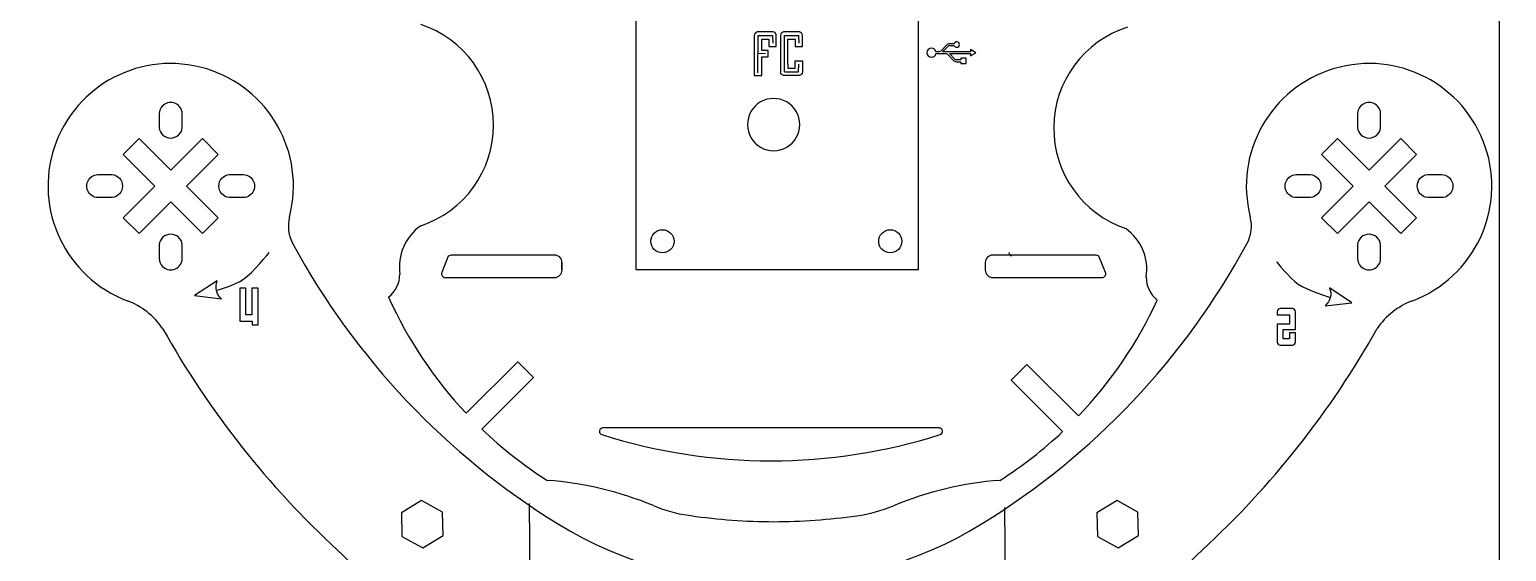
# Model space of a CAD drawing. Extents: x 463 to 764, y 462 to 762.
# Drawn here: x 566.6 to 764.3, y 590.2 to 660.2 of the extents above; entities that cross this region are included whole.
import ezdxf

# ---------------------------------------------------------------- set-up
doc = ezdxf.new("R2010")
doc.units = 0
doc.layers.get('0').update_dxf_attribs({"linetype": 'CONTINUOUS'})
doc.layers.add('Camada 1', color=7, linetype='CONTINUOUS')

msp = doc.modelspace()

# ---------------------------------------------------------------- linework, layer by layer
at = {"color": 1}
msp.add_lwpolyline([(463.46, 761.73), (763.36, 761.73), (763.36, 461.84), (463.46, 461.84)], close=True, dxfattribs=at)
at = {"color": 5, "linetype": 'Continuous'}
msp.add_lwpolyline([(647.75, 628.02), (685.63, 628.02), (685.63, 665.9), (647.75, 665.9)], close=True, dxfattribs=at)
at = {"color": 5}
for points in [[(663.63, 659.4), (663.63, 654.02), (664.62, 654.02), (664.62, 656.53), (665.5, 656.53), (665.5, 657.38), (664.62, 657.38), (664.62, 658.9), (665.59, 658.9), (665.59, 657.92), (666.57, 657.92), (666.57, 657.92)], [(664.11, 654.41), (664.14, 659.4), (666.05, 659.42), (666.09, 658.36)], [(666.08, 659.89), (664.13, 659.89)], [(666.57, 657.92), (666.57, 659.4)], [(669.58, 659.89), (667.63, 659.89)], [(667.65, 654.54), (667.65, 659.4), (669.56, 659.42), (669.6, 658.36)], [(668.12, 655.54), (668.12, 658.9), (669.09, 658.9), (669.09, 657.92), (670.07, 657.92), (670.07, 657.92)], [(670.07, 657.92), (670.07, 659.4)], [(665.12, 656.99), (664.12, 656.95), (664.12, 656.95), (664.12, 656.95)], [(688.36, 657.21), (687.94, 657.21)], [(687.94, 656.97), (689.27, 656.97)], [(693.27, 657.09), (692.55, 657.51), (692.55, 657.21), (688.84, 657.21), (689.56, 657.98)], [(690.47, 656.21), (689.75, 656.97), (692.55, 656.97), (692.55, 656.67), (693.27, 657.09), (693.27, 657.09)], [(689.78, 658.06), (690.39, 658.06)], [(690.39, 658.3), (689.79, 658.3)], [(667.65, 654.54), (667.65, 654.54), (669.56, 654.52), (669.6, 655.58)], [(668.12, 655.54), (668.12, 655.03), (669.09, 655.03), (669.09, 656.02), (670.07, 656.02), (670.07, 656.02)], [(670.07, 656.02), (670.07, 654.54)], [(690.7, 655.88), (691.28, 655.88), (691.28, 655.64), (692, 655.64), (692, 656.37), (691.28, 656.37), (691.28, 656.12)], [(669.58, 654.05), (667.63, 654.05)], [(591.72, 626.52), (588.7, 624.53), (592.29, 624.09)], [(740.05, 623.17), (743.64, 623.58), (740.64, 625.59)], [(733.64, 622.38), (733.64, 621.98), (735.26, 621.98), (735.26, 620.7)], [(735.67, 622.79), (734.04, 622.79)], [(736.07, 618.3), (736.07, 619.53), (735.26, 619.53), (735.26, 618.72), (734.45, 618.72), (734.45, 619.98), (736.07, 619.98), (736.07, 622.38)], [(735.26, 620.7), (733.64, 620.7), (733.64, 618.3)], [(734.04, 617.9), (735.67, 617.9)], [(634.3, 507.77), (633.55, 596.67)], [(697.14, 596.13), (697.89, 508.32)]]:
    msp.add_lwpolyline(points, dxfattribs=at)
at = {"color": 5, "linetype": 'Continuous'}
msp.add_lwpolyline([(667.14, 659.4), (667.14, 654.54)], dxfattribs=at)
at = {"color": 7}
for points in [[(669.71, 647.46), (669.71, 647.46)], [(579.13, 643.46), (583.37, 639.21), (579.13, 634.97), (581.25, 632.85), (585.49, 637.09), (589.74, 632.85), (591.86, 634.97), (587.61, 639.21), (591.86, 643.46), (589.74, 645.58), (585.49, 641.34), (581.25, 645.58)], [(739.57, 643.46), (743.81, 639.21), (739.57, 634.97), (741.69, 632.85), (745.93, 637.09), (750.18, 632.85), (752.3, 634.97), (748.05, 639.21), (752.3, 643.46), (750.18, 645.58), (745.93, 641.34), (741.69, 645.58)], [(621.95, 592.36), (621.87, 595.53), (619.08, 597.05), (616.37, 595.4), (616.45, 592.23), (619.24, 590.71)], [(715.05, 592.36), (714.98, 595.53), (712.19, 597.05), (709.48, 595.4), (709.56, 592.23), (712.34, 590.71)]]:
    msp.add_lwpolyline(points, close=True, dxfattribs=at)
for points in [[(622.65, 629.82), (621.78, 627.65)], [(636.89, 629.96), (623.17, 629.96)], [(694.54, 628.96), (694.54, 627.96)], [(709.26, 629.96), (695.54, 629.96)], [(710.65, 627.65), (709.77, 629.82)], [(622.24, 626.96), (636.89, 626.96)], [(695.54, 626.96), (710.19, 626.96)], [(627.16, 606.64), (634.07, 613.55), (631.95, 615.67), (625.04, 608.76)], [(707.03, 608.42), (700.13, 615.32), (698, 613.19), (704.91, 606.3)], [(688.36, 606.81), (643.36, 606.81)]]:
    msp.add_lwpolyline(points, dxfattribs=at)
at = {"color": 7, "true_color": 0xffffff}
for points in [[(637.88, 628.02), (637.88, 629.02)], [(637.89, 627.96), (637.89, 628.96)]]:
    msp.add_lwpolyline(points, dxfattribs=at)
at = {"color": 5}
for points in [[(591.72, 626.52), (591.72, 626.52)], [(596.36, 624.89), (596.36, 621.94), (595.54, 621.94), (595.54, 625.52), (594.73, 625.52), (594.73, 621.13), (596.41, 621.13), (596.41, 620.61), (597.18, 620.61), (597.18, 625.52), (596.36, 625.52)], [(740.05, 623.17), (740.05, 623.17)]]:
    msp.add_lwpolyline(points, close=True, dxfattribs=at)
at = {"color": 7, "linetype": 'Continuous', "true_color": 0xffffff}
for centre in [(651.33, 631.82), (681.83, 631.82)]:
    msp.add_circle(centre, 1.55, dxfattribs=at)
at = {"color": 7}
for points in [[(628.71, 647.39), (628.71, 653.52), (624.78, 658.96), (618.96, 660.89)], [(713.57, 660.52), (707.74, 658.64), (703.76, 653.23), (703.72, 647.1)], [(590.18, 654.96), (581.71, 657.49), (572.75, 652.85), (569.93, 644.47)], [(761.5, 644.47), (758.67, 652.85), (749.72, 657.49), (741.25, 654.96)], [(601.4, 635.1), (603.61, 643.66), (598.66, 652.44), (590.18, 654.96)], [(741.25, 654.96), (732.77, 652.44), (727.81, 643.66), (730.03, 635.1)], [(667.96, 650.49), (666.88, 651.12), (665.55, 651.12), (664.46, 650.49)], [(664.46, 650.49), (663.38, 649.87), (662.71, 648.71), (662.71, 647.46)], [(669.71, 647.46), (669.71, 648.71), (669.05, 649.87), (667.96, 650.49)], [(618.96, 633.89), (624.78, 635.81), (628.71, 641.26), (628.71, 647.39)], [(662.71, 647.46), (662.71, 646.21), (663.38, 645.05), (664.46, 644.43)], [(667.96, 644.43), (669.05, 645.05), (669.71, 646.21), (669.71, 647.46)], [(703.72, 647.1), (703.67, 640.96), (707.56, 635.49), (713.36, 633.52)], [(569.93, 644.47), (567.1, 636.09), (571.41, 626.98), (579.68, 623.85)], [(664.46, 644.43), (665.55, 643.8), (666.88, 643.8), (667.96, 644.43)], [(751.75, 623.85), (760.02, 626.98), (764.33, 636.09), (761.5, 644.47)], [(601.4, 635.1), (601.08, 633.88), (601.24, 632.58), (601.85, 631.46)], [(729.58, 631.46), (730.18, 632.58), (730.34, 633.88), (730.03, 635.1)], [(618.96, 633.89), (616.88, 632.42), (615.8, 629.91), (616.18, 627.4)], [(716.09, 627.01), (716.49, 629.52), (715.43, 632.04), (713.36, 633.52)], [(601.85, 631.46), (610.19, 616.09), (622.41, 603.17), (637.29, 593.98)], [(694.14, 593.98), (709.02, 603.17), (721.24, 616.09), (729.58, 631.46)], [(623.17, 629.96), (622.99, 629.96), (622.81, 629.91), (622.65, 629.82)], [(695.54, 629.96), (694.98, 629.96), (694.54, 629.51), (694.54, 628.96)], [(709.77, 629.82), (709.62, 629.91), (709.44, 629.96), (709.26, 629.96)], [(614.66, 624.34), (615.6, 625.08), (616.15, 626.2), (616.18, 627.4)], [(621.78, 627.65), (621.72, 627.49), (621.73, 627.32), (621.83, 627.18)], [(621.83, 627.18), (621.92, 627.04), (622.08, 626.96), (622.24, 626.96)], [(694.54, 627.96), (694.54, 627.41), (694.98, 626.96), (695.54, 626.96)], [(710.19, 626.96), (710.35, 626.96), (710.51, 627.04), (710.6, 627.18)], [(710.6, 627.18), (710.69, 627.32), (710.71, 627.49), (710.65, 627.65)], [(716.09, 627.01), (716.11, 625.82), (716.65, 624.69), (717.58, 623.94)], [(584.41, 620.12), (583.25, 621.82), (581.6, 623.12), (579.68, 623.85)], [(614.66, 624.34), (617.23, 618.61), (620.74, 613.34), (625.04, 608.76)], [(707.03, 608.42), (711.39, 612.97), (714.96, 618.21), (717.58, 623.94)], [(751.75, 623.85), (749.83, 623.12), (748.17, 621.82), (747.02, 620.12)], [(584.41, 620.12), (590.62, 609.04), (598.53, 599.01), (607.86, 590.39)], [(723.56, 590.39), (732.89, 599.01), (740.81, 609.04), (747.02, 620.12)], [(627.16, 606.64), (629.85, 604.07), (632.78, 601.77), (635.91, 599.77)], [(642.9, 606.41), (642.87, 606.19), (643, 605.97), (643.22, 605.9)], [(643.36, 606.81), (643.13, 606.81), (642.94, 606.64), (642.9, 606.41)], [(643.22, 605.9), (657.95, 601.22), (673.77, 601.22), (688.5, 605.9)], [(688.81, 606.41), (688.78, 606.64), (688.59, 606.81), (688.36, 606.81)], [(688.5, 605.9), (688.71, 605.97), (688.85, 606.19), (688.81, 606.41)], [(696.52, 599.77), (699.51, 601.68), (702.32, 603.87), (704.91, 606.3)], [(650.14, 596.38), (645.61, 598.26), (640.8, 599.41), (635.91, 599.77)], [(696.52, 599.77), (691.61, 599.41), (686.8, 598.26), (682.25, 596.37)], [(650.14, 596.38), (651.74, 595.72), (653.41, 595.27), (655.13, 595.04)], [(677.35, 595.03), (679.03, 595.26), (680.68, 595.71), (682.25, 596.37)], [(637.29, 593.98), (654.71, 583.23), (676.71, 583.23), (694.14, 593.98)], [(655.13, 595.04), (658.8, 594.52), (662.5, 594.25), (666.21, 594.23)], [(666.21, 594.23), (669.94, 594.25), (673.66, 594.51), (677.35, 595.03)], [(622.21, 566.7), (619.75, 575.79), (614.78, 584), (607.86, 590.39)], [(723.56, 590.39), (716.65, 584), (711.67, 575.79), (709.22, 566.7)]]:
    msp.add_open_spline(points, degree=3, dxfattribs=at)
at = {"color": 5}
for points in [[(663.78, 659.74), (663.68, 659.65), (663.63, 659.54), (663.63, 659.4)], [(664.13, 659.89), (663.99, 659.89), (663.88, 659.84), (663.78, 659.74)], [(666.42, 659.74), (666.33, 659.84), (666.21, 659.89), (666.08, 659.89)], [(666.57, 659.4), (666.57, 659.54), (666.52, 659.65), (666.42, 659.74)], [(667.28, 659.74), (667.19, 659.65), (667.14, 659.54), (667.14, 659.4)], [(667.63, 659.89), (667.49, 659.89), (667.38, 659.84), (667.28, 659.74)], [(669.93, 659.74), (669.83, 659.84), (669.72, 659.89), (669.58, 659.89)], [(670.07, 659.4), (670.07, 659.54), (670.02, 659.65), (669.93, 659.74)], [(690.73, 658.55), (690.57, 658.55), (690.44, 658.45), (690.39, 658.3)], [(691.1, 658.18), (691.1, 658.38), (690.93, 658.55), (690.73, 658.55)], [(687.35, 657.7), (687.01, 657.7), (686.74, 657.43), (686.74, 657.09)], [(686.74, 657.09), (686.74, 656.76), (687.01, 656.49), (687.35, 656.49)], [(687.94, 657.21), (687.89, 657.49), (687.64, 657.7), (687.35, 657.7)], [(687.35, 656.49), (687.64, 656.49), (687.89, 656.7), (687.94, 656.97)], [(688.58, 657.3), (688.52, 657.25), (688.44, 657.22), (688.36, 657.21)], [(689.35, 658.11), (689.35, 658.11), (688.58, 657.3), (688.58, 657.3)], [(689.27, 656.97), (689.35, 656.97), (689.43, 656.94), (689.49, 656.89)], [(689.79, 658.3), (689.63, 658.3), (689.46, 658.21), (689.35, 658.11)], [(689.35, 658.11), (689.35, 658.11), (689.36, 658.11), (689.35, 658.11)], [(689.49, 656.89), (689.49, 656.89), (690.26, 656.08), (690.26, 656.08)], [(689.56, 657.98), (689.62, 658.03), (689.7, 658.06), (689.78, 658.06)], [(690.39, 658.06), (690.44, 657.92), (690.57, 657.82), (690.73, 657.82)], [(690.73, 657.82), (690.93, 657.82), (691.1, 657.98), (691.1, 658.18)], [(667.28, 654.2), (667.19, 654.29), (667.14, 654.4), (667.14, 654.54)], [(670.07, 654.54), (670.07, 654.4), (670.02, 654.29), (669.93, 654.2)], [(690.26, 656.08), (690.26, 656.07), (690.26, 656.07), (690.26, 656.08)], [(690.26, 656.08), (690.37, 655.97), (690.54, 655.88), (690.7, 655.88)], [(690.69, 656.13), (690.61, 656.13), (690.53, 656.16), (690.47, 656.21)], [(691.28, 656.12), (691.28, 656.12), (691.12, 656.13), (690.69, 656.13)], [(667.63, 654.05), (667.49, 654.05), (667.38, 654.1), (667.28, 654.2)], [(669.93, 654.2), (669.83, 654.1), (669.72, 654.05), (669.58, 654.05)], [(595.24, 626.73), (596.49, 627.58), (598.67, 630.31), (598.67, 630.31)], [(697.7, 630.31), (697.7, 630.19), (697.74, 630.1), (697.82, 630.01)], [(697.82, 630.01), (697.9, 629.94), (697.99, 629.9), (698.11, 629.9)], [(733.52, 629.1), (733.52, 629.1), (735.27, 626.9), (736.44, 626.07)], [(592.29, 624.09), (591.6, 624.69), (591.37, 625.67), (591.72, 626.52)], [(591.6, 625.23), (591.6, 625.23), (594.06, 625.93), (595.24, 626.73)], [(736.44, 626.07), (737.69, 625.19), (740.75, 624.3), (740.75, 624.3)], [(740.64, 625.59), (741, 624.75), (740.75, 623.77), (740.05, 623.17)], [(733.75, 622.67), (733.67, 622.59), (733.64, 622.49), (733.64, 622.38)], [(734.04, 622.79), (733.93, 622.79), (733.83, 622.75), (733.75, 622.67)], [(735.95, 622.67), (735.88, 622.75), (735.78, 622.79), (735.67, 622.79)], [(736.07, 622.38), (736.07, 622.49), (736.03, 622.59), (735.95, 622.67)], [(733.64, 618.3), (733.64, 618.19), (733.67, 618.09), (733.75, 618.01)], [(733.75, 618.01), (733.83, 617.94), (733.93, 617.9), (734.04, 617.9)], [(735.67, 617.9), (735.78, 617.9), (735.88, 617.94), (735.95, 618.01)], [(735.95, 618.01), (736.03, 618.09), (736.07, 618.19), (736.07, 618.3)]]:
    msp.add_open_spline(points, degree=3, dxfattribs=at)
at = {"color": 7, "true_color": 0xffffff}
for points in [[(637.89, 628.96), (637.89, 629.51), (637.44, 629.96), (636.89, 629.96)], [(636.89, 626.96), (637.44, 626.96), (637.89, 627.41), (637.89, 627.96)]]:
    msp.add_open_spline(points, degree=3, dxfattribs=at)
at = {"layer": 'Camada 1', "color": 7, "linetype": 'Continuous', "true_color": 0xffffff}
for points in [[(587.04, 648.76, 1.083602), (583.95, 648.76), (583.95, 647.06, 0.907393), (587.04, 647.06)], [(747.48, 648.76, 1.083602), (744.39, 648.76), (744.39, 647.06, 0.907393), (747.48, 647.06)], [(575.94, 637.67, -1.083602), (575.94, 640.76), (577.64, 640.76, -0.907393), (577.64, 637.67)], [(595.04, 640.76, -1.083602), (595.04, 637.67), (593.34, 637.67, -0.907393), (593.34, 640.76)], [(736.38, 637.67, -1.083602), (736.38, 640.76), (738.08, 640.76, -0.907393), (738.08, 637.67)], [(755.48, 640.76, -1.083602), (755.48, 637.67), (753.78, 637.67, -0.907393), (753.78, 640.76)], [(583.95, 629.67, 1.083602), (587.04, 629.67), (587.04, 631.36, 0.907393), (583.95, 631.36)], [(744.39, 629.67, 1.083602), (747.48, 629.67), (747.48, 631.36, 0.907393), (744.39, 631.36)]]:
    msp.add_lwpolyline(points, format="xyb", close=True, dxfattribs=at)

doc.saveas('drawing.dxf')
